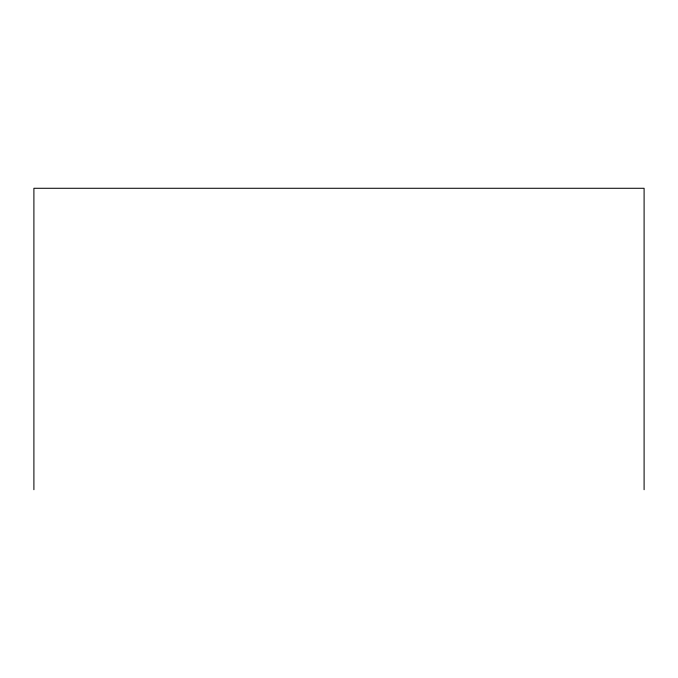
<?xml version="1.0" encoding="UTF-8"?>
<svg xmlns="http://www.w3.org/2000/svg" width="678" height="678" viewBox="0 0 678 678"><rect width="100%" height="100%" fill="white"/><g stroke="black" fill="none" stroke-linecap="round" stroke-linejoin="round"><path stroke-width="1.02" d="M644.1 489.719L644.1 188.281L33.9 188.281L33.9 489.719"/></g></svg>
